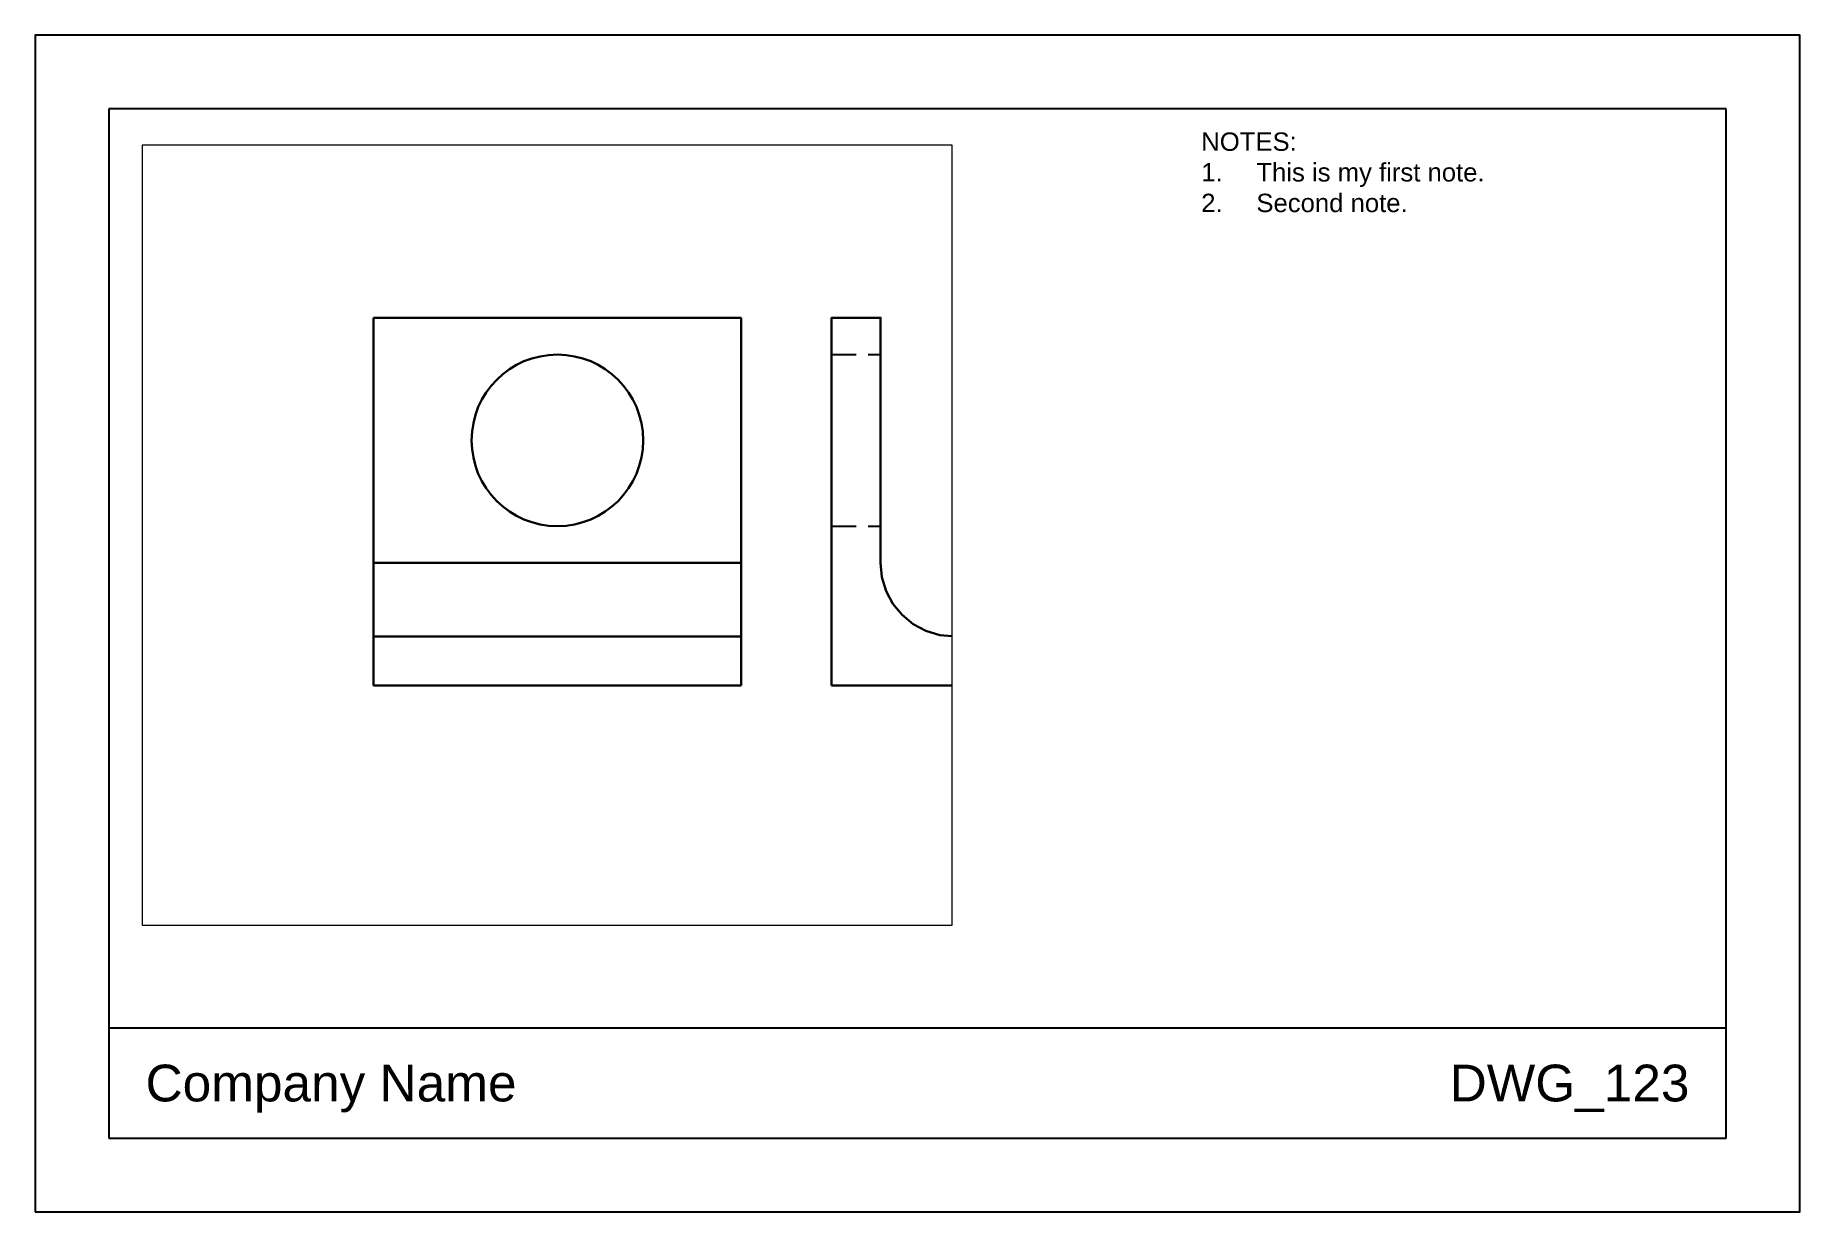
# Paper-space layout 'D-Size Layout' of a CAD drawing. Header units: inches. Extents: x 0 to 36, y 0 to 24.
# The model-space entities are those that its viewports show. They can reach past a viewport. Long polylines and large blocks are cut down to what shows.
import ezdxf
from ezdxf.enums import TextEntityAlignment as Align

# ---------------------------------------------------------------- set-up
doc = ezdxf.new("R2010")
doc.units = ezdxf.units.IN
doc.header["$MEASUREMENT"] = 0
doc.linetypes.add('HIDDEN', pattern=[0.375, 0.25, -0.125])
doc.layers.add('Model Right Side', color=7, linetype='Continuous', lineweight=30)
doc.layers.add('Model-Front', color=7, linetype='Continuous', lineweight=30)
doc.layers.add('Model-Hidden', color=80, linetype='HIDDEN')
doc.layers.add('Title Block', color=30, linetype='Continuous')
doc.layers.add('Viewport', color=5, linetype='Continuous', plot=False)
doc.styles.get("Standard").update_dxf_attribs({"font": 'arial.ttf'})

# ---------------------------------------------------------------- blocks, each defined once
blk = doc.blocks.new('D-Size Layout Titleblock')
for p, q in [((34.5, 22.5), (1.5, 22.5)), ((1.5, 22.5), (1.5, 1.5)), ((34.5, 1.5), (34.5, 22.5)), ((1.5, 3.75), (34.5, 3.75)), ((1.5, 1.5), (34.5, 1.5))]:
    blk.add_line(p, q)
blk.add_lwpolyline([(0, 0), (36, 0), (36, 24), (0, 24)], close=True)
blk.add_text('Company Name', height=0.75).set_placement((2.25, 2.25))
at = {"insert": (23.789, 22.018), "char_height": 0.375, "attachment_point": 1}
blk.add_mtext_dynamic_manual_height_columns('NOTES:\\P\\pxi-3,l3,t3;1.^IThis is my first note.\\P2.^ISecond note.', width=10.23054, gutter_width=1, heights=[0], dxfattribs=at)
blk.add_attdef('DWGNUM', text='', height=0.75).set_placement((33.75, 2.25), align=Align.RIGHT)

msp = doc.modelspace()

# ---------------------------------------------------------------- linework, layer by layer
at = {"layer": 'Model Right Side'}
msp.add_lwpolyline([(53.382, 13.542), (53.382, 28.542), (55.382, 28.542), (55.382, 18.542, 0.414214), (58.382, 15.542), (68.382, 15.542), (68.382, 13.542), (53.382, 13.542)], format="xyb", dxfattribs=at)
at = {"layer": 'Model-Front'}
for p, q in [((34.693, 28.542), (49.693, 28.542)), ((34.693, 15.542), (34.693, 28.542)), ((49.693, 28.542), (49.693, 15.542)), ((34.693, 18.542), (49.693, 18.542)), ((34.693, 15.542), (49.693, 15.542)), ((34.693, 13.542), (34.693, 15.542)), ((49.693, 15.542), (49.693, 13.542)), ((49.693, 13.542), (34.693, 13.542))]:
    msp.add_line(p, q, dxfattribs=at)
msp.add_circle((42.193, 23.542), 3.5, dxfattribs=at)
at = {"layer": 'Model-Hidden'}
for p, q in [((53.382, 27.042), (55.382, 27.042)), ((53.382, 20.042), (55.382, 20.042))]:
    msp.add_line(p, q, dxfattribs=at)

psp = doc.layouts.new('D-Size Layout')

# ---------------------------------------------------------------- block references
at = {"layer": 'Title Block'}
psp.add_blockref('D-Size Layout Titleblock', (0, 0), dxfattribs=at).add_auto_attribs({'DWGNUM': 'DWG_123'})

# ---------------------------------------------------------------- viewports
at = {"layer": 'Viewport'}
psp.add_viewport(center=(10.444, 13.802), size=(16.529, 15.91607), view_center_point=(41.777, 19.674), view_height=31.83215, dxfattribs=at)

doc.saveas('drawing.dxf')
